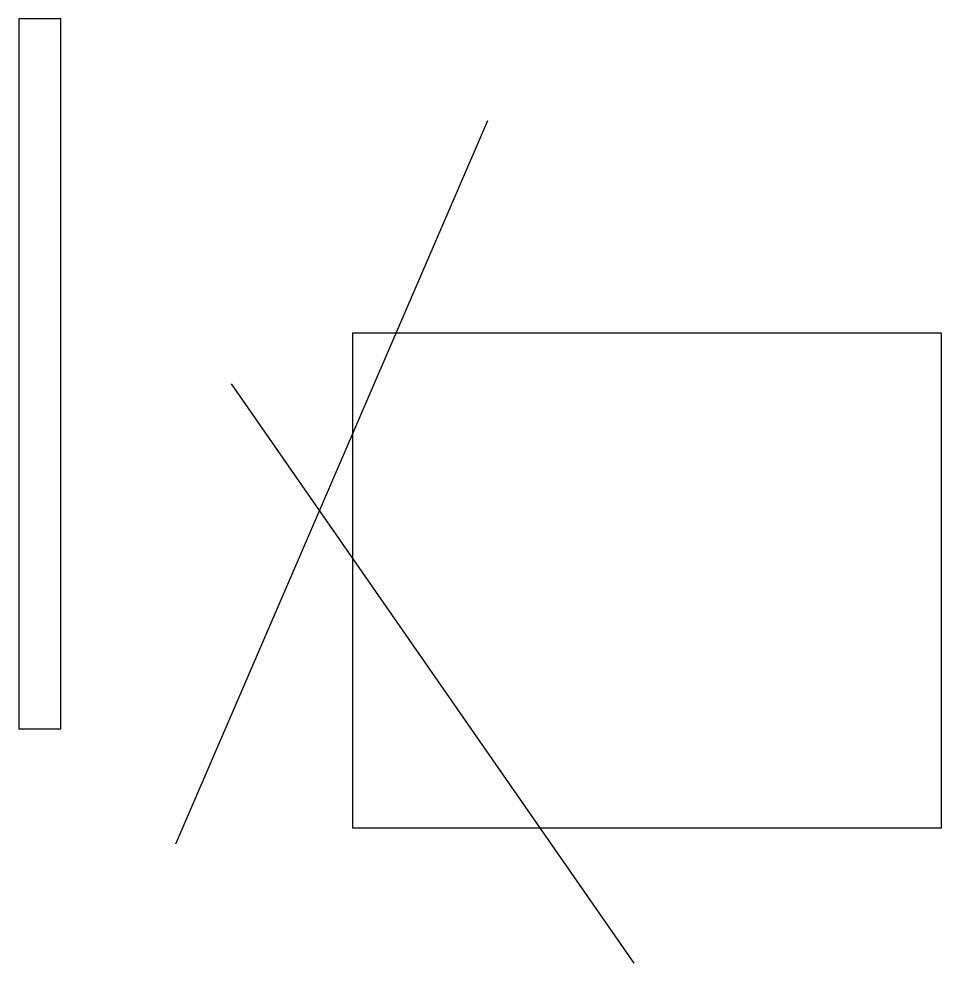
# Model space of a CAD drawing. Header units: millimetres. Extents: x 18 to 123, y 8 to 115.
import ezdxf

# ---------------------------------------------------------------- set-up
doc = ezdxf.new("R2010")
doc.units = ezdxf.units.MM
doc.layers.get('0').update_dxf_attribs({"linetype": 'CONTINUOUS', "lineweight": 25})

msp = doc.modelspace()

# ---------------------------------------------------------------- linework, layer by layer
for p, q in [((36, 21.5), (71.25, 103.25)), ((42.25, 73.5), (87.75, 8))]:
    msp.add_line(p, q)
msp.add_lwpolyline([(18.25, 34.5), (23, 34.5), (23, 114.75), (18.25, 114.75), (18.25, 34.5)])
msp.add_lwpolyline([(56, 79.25), (122.5, 79.25), (122.5, 23.25), (56, 23.25)], close=True)

doc.saveas('drawing.dxf')
